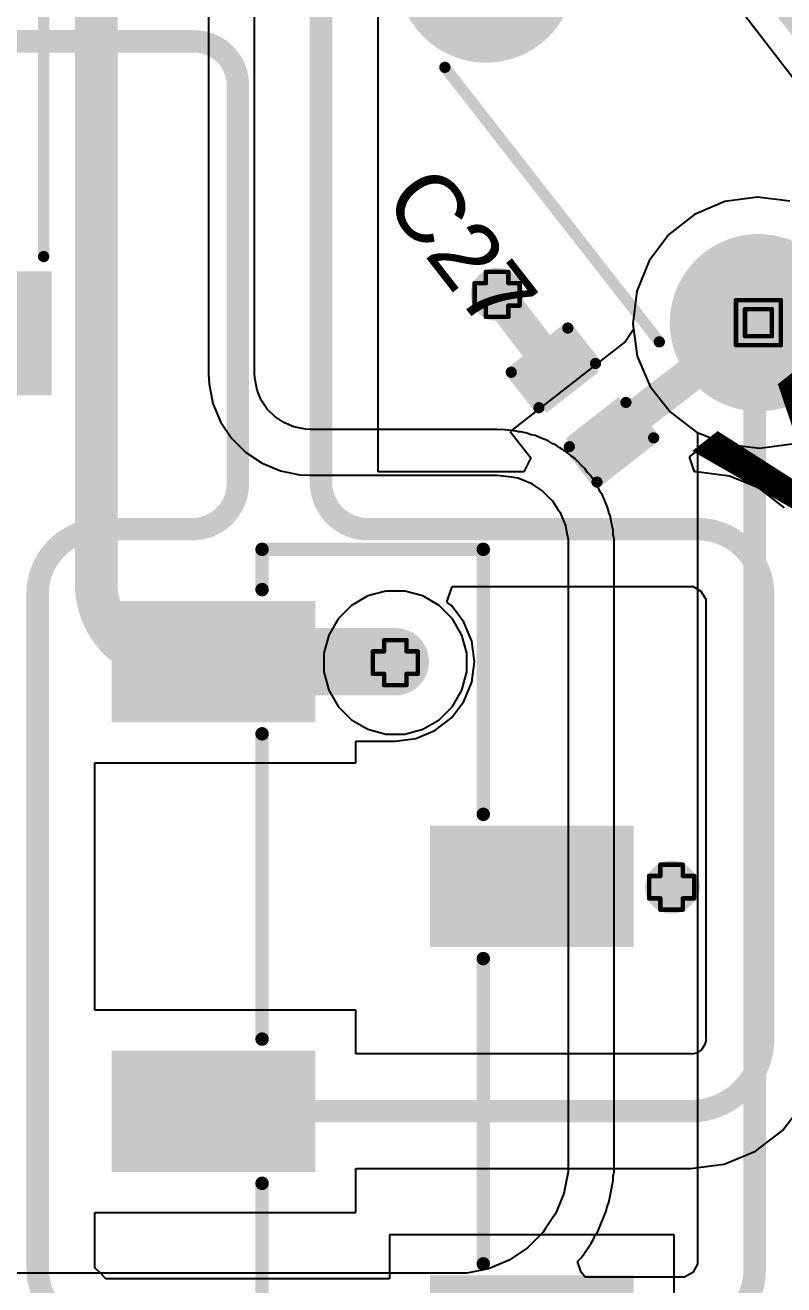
# Model space of a CAD drawing. Header units: inches. Extents: x -18 to 202, y -11 to 119.
# Drawn here: x 44.66 to 53.24, y 39.74 to 53.98 of the extents above; entities that cross this region are included whole.
import ezdxf

# ---------------------------------------------------------------- set-up
doc = ezdxf.new("R2010")
doc.units = ezdxf.units.IN
for name, color, linetype in [('Board Outline', 216, 'Continuous'), ('Bottom Layer', 5, 'Continuous'), ('Bottom Solder', 6, 'Continuous'), ('Drill Drawing', 1, 'Continuous'), ('Ground', 16, 'Continuous'), ('Multi-Layer', 9, 'Continuous'), ('Pad Holes', 156, 'Continuous'), ('Power', 76, 'Continuous'), ('Top Layer', 1, 'Continuous'), ('Top Overlay', 2, 'Continuous'), ('Top Paste', 8, 'Continuous'), ('Top Solder', 216, 'Continuous'), ('Via Holes', 16, 'Continuous')]:
    doc.layers.add(name, color=color, linetype=linetype)
doc.styles.add('Arial', font='', dxfattribs={"height": 0.2})
doc.styles.add('Arial Black_Bold', font='', dxfattribs={"height": 0.2})
doc.styles.get('Arial').set_extended_font_data('Arial')
doc.styles.get('Arial Black_Bold').set_extended_font_data('Arial Black', bold=True)

# ---------------------------------------------------------------- blocks, each defined once
blk = doc.blocks.new('K2_1101DF_C4DW_01_17')
at = {"layer": 'Bottom Layer'}
h = blk.add_hatch(color=5, dxfattribs=at)
edge = h.paths.add_edge_path()
edge.add_arc((-2.5, 0), 0.9, 0, 360)
h = blk.add_hatch(color=5, dxfattribs=at)
edge = h.paths.add_edge_path()
edge.add_arc((2.5, 0), 0.9, 0, 360)
at = {"layer": 'Bottom Solder'}
h = blk.add_hatch(color=6, dxfattribs=at)
edge = h.paths.add_edge_path()
edge.add_arc((-2.5, 0), 1.002, 0, 360)
h = blk.add_hatch(color=6, dxfattribs=at)
edge = h.paths.add_edge_path()
edge.add_arc((2.5, 0), 1.002, 0, 360)
at = {"layer": 'Ground'}
h = blk.add_hatch(color=16, dxfattribs=at)
edge = h.paths.add_edge_path()
edge.add_arc((-2.5, 0), 0.9, 0, 360)
h = blk.add_hatch(color=16, dxfattribs=at)
edge = h.paths.add_edge_path()
edge.add_arc((2.5, 0), 0.9, 0, 360)
at = {"layer": 'Multi-Layer'}
h = blk.add_hatch(color=9, dxfattribs=at)
edge = h.paths.add_edge_path()
edge.add_arc((-2.5, 0), 0.9, 0, 360)
h = blk.add_hatch(color=9, dxfattribs=at)
edge = h.paths.add_edge_path()
edge.add_arc((2.5, 0), 0.9, 0, 360)
at = {"layer": 'Pad Holes'}
h = blk.add_hatch(color=7, dxfattribs=at)
edge = h.paths.add_edge_path()
edge.add_arc((-2.5, 0), 0.46, 0, 360)
h = blk.add_hatch(color=7, dxfattribs=at)
edge = h.paths.add_edge_path()
edge.add_arc((2.5, 0), 0.46, 0, 360)
at = {"layer": 'Power'}
h = blk.add_hatch(color=76, dxfattribs=at)
edge = h.paths.add_edge_path()
edge.add_arc((-2.5, 0), 0.9, 0, 360)
h = blk.add_hatch(color=76, dxfattribs=at)
edge = h.paths.add_edge_path()
edge.add_arc((2.5, 0), 0.9, 0, 360)
at = {"layer": 'Top Layer'}
h = blk.add_hatch(color=1, dxfattribs=at)
edge = h.paths.add_edge_path()
edge.add_arc((-2.5, 0), 0.9, 0, 360)
h = blk.add_hatch(color=1, dxfattribs=at)
edge = h.paths.add_edge_path()
edge.add_arc((2.5, 0), 0.9, 0, 360)
at = {"layer": 'Top Solder'}
h = blk.add_hatch(color=216, dxfattribs=at)
edge = h.paths.add_edge_path()
edge.add_arc((-2.5, 0), 1.002, 0, 360)
h = blk.add_hatch(color=216, dxfattribs=at)
edge = h.paths.add_edge_path()
edge.add_arc((2.5, 0), 1.002, 0, 360)
at = {"layer": 'Top Overlay'}
for points in [[(1.956, 1.016, 0.127, 0.127, 0), (-1.981, 1.016, 0.127, 0.127, 0)], [(-3.048, -1.041, 0.127, 0.127, 0), (-3.048, -2.362, 0.127, 0.127, 0)], [(3.048, -1.041, 0.127, 0.127, 0), (3.048, -2.362, 0.127, 0.127, 0)], [(3.048, -2.362, 0.127, 0.127, 0), (-3.048, -2.362, 0.127, 0.127, 0)]]:
    blk.add_lwpolyline(points, format="xyseb", dxfattribs=at)
for points in [[(-2.013, 1.016, 0.0635, 0.0635, 1), (-1.949, 1.016, 0.0635, 0.0635, 1)], [(1.924, 1.016, 0.0635, 0.0635, 1), (1.988, 1.016, 0.0635, 0.0635, 1)], [(-3.08, -1.041, 0.0635, 0.0635, 1), (-3.016, -1.041, 0.0635, 0.0635, 1)], [(3.016, -1.041, 0.0635, 0.0635, 1), (3.08, -1.041, 0.0635, 0.0635, 1)], [(-3.08, -2.362, 0.0635, 0.0635, 1), (-3.016, -2.362, 0.0635, 0.0635, 1)], [(-3.08, -2.362, 0.0635, 0.0635, 1), (-3.016, -2.362, 0.0635, 0.0635, 1)], [(3.016, -2.362, 0.0635, 0.0635, 1), (3.08, -2.362, 0.0635, 0.0635, 1)], [(3.016, -2.362, 0.0635, 0.0635, 1), (3.08, -2.362, 0.0635, 0.0635, 1)]]:
    blk.add_lwpolyline(points, format="xyseb", close=True, dxfattribs=at)
blk = doc.blocks.new('X6511WVS_06H_C60D48R2_62')
at = {"layer": 'Top Layer'}
for points in [[(-3.175, 0.7), (-4.445, 0.7), (-4.445, 2.9), (-3.175, 2.9)], [(1.905, 0.7), (0.635, 0.7), (0.635, 2.9), (1.905, 2.9)], [(-5.715, -2.9), (-6.985, -2.9), (-6.985, -0.7), (-5.715, -0.7)], [(-0.635, -2.9), (-1.905, -2.9), (-1.905, -0.7), (-0.635, -0.7)]]:
    blk.add_hatch(color=1, dxfattribs=at).paths.add_polyline_path(points)
at = {"layer": 'Top Paste'}
for points in [[(-3.175, 0.7), (-4.445, 0.7), (-4.445, 2.9), (-3.175, 2.9)], [(1.905, 0.7), (0.635, 0.7), (0.635, 2.9), (1.905, 2.9)], [(-5.715, -2.9), (-6.985, -2.9), (-6.985, -0.7), (-5.715, -0.7)], [(-0.635, -2.9), (-1.905, -2.9), (-1.905, -0.7), (-0.635, -0.7)]]:
    blk.add_hatch(color=8, dxfattribs=at).paths.add_polyline_path(points)
at = {"layer": 'Top Solder'}
for points in [[(-3.124, 0.649), (-4.496, 0.649), (-4.496, 2.951), (-3.124, 2.951)], [(1.956, 0.649), (0.584, 0.649), (0.584, 2.951), (1.956, 2.951)], [(-5.664, -2.951), (-7.036, -2.951), (-7.036, -0.649), (-5.664, -0.649)], [(-0.584, -2.951), (-1.956, -2.951), (-1.956, -0.649), (-0.584, -0.649)]]:
    blk.add_hatch(color=216, dxfattribs=at).paths.add_polyline_path(points)
at = {"layer": 'Top Overlay'}
for points in [[(-4.625, 1.25, 0.152, 0.152, 0), (-7.62, 1.25, 0.152, 0.152, 0)], [(-7.62, -1.25, 0.152, 0.152, 0), (-7.62, 1.25, 0.152, 0.152, 0)], [(0.455, 1.25, 0.152, 0.152, 0), (-2.995, 1.25, 0.152, 0.152, 0)], [(-7.165, -1.25, 0.152, 0.152, 0), (-7.62, -1.25, 0.152, 0.152, 0)], [(-2.085, -1.25, 0.152, 0.152, 0), (-5.535, -1.25, 0.152, 0.152, 0)], [(2.995, -1.25, 0.152, 0.152, 0), (-0.455, -1.25, 0.152, 0.152, 0)]]:
    blk.add_lwpolyline(points, format="xyseb", dxfattribs=at)
for points in [[(-7.658, 1.25, 0.076, 0.076, 1), (-7.582, 1.25, 0.076, 0.076, 1)], [(-7.658, 1.25, 0.076, 0.076, 1), (-7.582, 1.25, 0.076, 0.076, 1)], [(-4.663, 1.25, 0.076, 0.076, 1), (-4.587, 1.25, 0.076, 0.076, 1)], [(-3.033, 1.25, 0.076, 0.076, 1), (-2.957, 1.25, 0.076, 0.076, 1)], [(0.417, 1.25, 0.076, 0.076, 1), (0.493, 1.25, 0.076, 0.076, 1)], [(-7.658, -1.25, 0.076, 0.076, 1), (-7.582, -1.25, 0.076, 0.076, 1)], [(-7.658, -1.25, 0.076, 0.076, 1), (-7.582, -1.25, 0.076, 0.076, 1)], [(-7.203, -1.25, 0.076, 0.076, 1), (-7.127, -1.25, 0.076, 0.076, 1)], [(-5.573, -1.25, 0.076, 0.076, 1), (-5.497, -1.25, 0.076, 0.076, 1)], [(-2.123, -1.25, 0.076, 0.076, 1), (-2.047, -1.25, 0.076, 0.076, 1)], [(-0.493, -1.25, 0.076, 0.076, 1), (-0.417, -1.25, 0.076, 0.076, 1)]]:
    blk.add_lwpolyline(points, format="xyseb", close=True, dxfattribs=at)
blk = doc.blocks.new('V________T______63')
at = {"layer": 'Top Layer'}
for points in [[(-4.4, 2.162), (-3.2, 2.162), (-3.2, 0.362), (-4.4, 0.362)], [(3.2, 2.162), (4.4, 2.162), (4.4, 0.362), (3.2, 0.362)], [(-2.75, -0.462), (-2.25, -0.462), (-2.25, -2.062), (-2.75, -2.062)], [(-1.75, -0.462), (-1.25, -0.462), (-1.25, -2.062), (-1.75, -2.062)], [(-0.75, -0.462), (-0.25, -0.462), (-0.25, -2.062), (-0.75, -2.062)], [(0.25, -0.462), (0.75, -0.462), (0.75, -2.062), (0.25, -2.062)], [(1.25, -0.462), (1.75, -0.462), (1.75, -2.062), (1.25, -2.062)], [(2.25, -0.462), (2.75, -0.462), (2.75, -2.062), (2.25, -2.062)]]:
    blk.add_hatch(color=1, dxfattribs=at).paths.add_polyline_path(points)
at = {"layer": 'Top Paste'}
for points in [[(-4.4, 2.162), (-3.2, 2.162), (-3.2, 0.362), (-4.4, 0.362)], [(3.2, 2.162), (4.4, 2.162), (4.4, 0.362), (3.2, 0.362)], [(-2.75, -0.462), (-2.25, -0.462), (-2.25, -2.062), (-2.75, -2.062)], [(-1.75, -0.462), (-1.25, -0.462), (-1.25, -2.062), (-1.75, -2.062)], [(-0.75, -0.462), (-0.25, -0.462), (-0.25, -2.062), (-0.75, -2.062)], [(0.25, -0.462), (0.75, -0.462), (0.75, -2.062), (0.25, -2.062)], [(1.25, -0.462), (1.75, -0.462), (1.75, -2.062), (1.25, -2.062)], [(2.25, -0.462), (2.75, -0.462), (2.75, -2.062), (2.25, -2.062)]]:
    blk.add_hatch(color=8, dxfattribs=at).paths.add_polyline_path(points)
at = {"layer": 'Top Solder'}
for points in [[(-4.502, 2.264), (-3.098, 2.264), (-3.098, 0.261), (-4.502, 0.261)], [(3.098, 2.264), (4.502, 2.264), (4.502, 0.261), (3.098, 0.261)], [(-2.852, -0.361), (-2.148, -0.361), (-2.148, -2.164), (-2.852, -2.164)], [(-1.852, -0.361), (-1.148, -0.361), (-1.148, -2.164), (-1.852, -2.164)], [(-0.852, -0.361), (-0.148, -0.361), (-0.148, -2.164), (-0.852, -2.164)], [(0.148, -0.361), (0.852, -0.361), (0.852, -2.164), (0.148, -2.164)], [(1.148, -0.361), (1.852, -0.361), (1.852, -2.164), (1.148, -2.164)], [(2.148, -0.361), (2.852, -0.361), (2.852, -2.164), (2.148, -2.164)]]:
    blk.add_hatch(color=216, dxfattribs=at).paths.add_polyline_path(points)
at = {"layer": 'Top Overlay'}
for points in [[(2.932, 2.173, 0.127, 0.127, 0), (-2.884, 2.173, 0.127, 0.127, 0)], [(-4.059, -1.15, 0.127, 0.127, 0), (-4.059, -0.12, 0.127, 0.127, 0)], [(4.059, -1.15, 0.127, 0.127, 0), (4.059, -0.12, 0.127, 0.127, 0)], [(-3.08, -1.15, 0.127, 0.127, 0), (-4.059, -1.15, 0.127, 0.127, 0)], [(4.059, -1.15, 0.127, 0.127, 0), (3.08, -1.15, 0.127, 0.127, 0)], [(-3.023, -1.549, 0.127, 0.127, 0), (-3.15, -1.422, 0.127, 0.127, 0)], [(-3.15, -1.676, 0.127, 0.127, 0), (-3.15, -1.422, 0.127, 0.127, 0)], [(-3.15, -1.676, 0.127, 0.127, 0), (-3.023, -1.549, 0.127, 0.127, 0)]]:
    blk.add_lwpolyline(points, format="xyseb", dxfattribs=at)
for points in [[(-2.916, 2.173, 0.0635, 0.0635, 1), (-2.853, 2.173, 0.0635, 0.0635, 1)], [(2.9, 2.173, 0.0635, 0.0635, 1), (2.964, 2.173, 0.0635, 0.0635, 1)], [(-4.091, -0.12, 0.0635, 0.0635, 1), (-4.027, -0.12, 0.0635, 0.0635, 1)], [(4.027, -0.12, 0.0635, 0.0635, 1), (4.091, -0.12, 0.0635, 0.0635, 1)], [(-4.091, -1.15, 0.0635, 0.0635, 1), (-4.027, -1.15, 0.0635, 0.0635, 1)], [(-4.091, -1.15, 0.0635, 0.0635, 1), (-4.027, -1.15, 0.0635, 0.0635, 1)], [(-3.112, -1.15, 0.0635, 0.0635, 1), (-3.049, -1.15, 0.0635, 0.0635, 1)], [(3.049, -1.15, 0.0635, 0.0635, 1), (3.112, -1.15, 0.0635, 0.0635, 1)], [(4.027, -1.15, 0.0635, 0.0635, 1), (4.091, -1.15, 0.0635, 0.0635, 1)], [(4.027, -1.15, 0.0635, 0.0635, 1), (4.091, -1.15, 0.0635, 0.0635, 1)], [(-3.181, -1.422, 0.0635, 0.0635, 1), (-3.118, -1.422, 0.0635, 0.0635, 1)], [(-3.181, -1.422, 0.0635, 0.0635, 1), (-3.118, -1.422, 0.0635, 0.0635, 1)], [(-3.054, -1.549, 0.0635, 0.0635, 1), (-2.991, -1.549, 0.0635, 0.0635, 1)], [(-3.054, -1.549, 0.0635, 0.0635, 1), (-2.991, -1.549, 0.0635, 0.0635, 1)], [(-3.181, -1.676, 0.0635, 0.0635, 1), (-3.118, -1.676, 0.0635, 0.0635, 1)], [(-3.181, -1.676, 0.0635, 0.0635, 1), (-3.118, -1.676, 0.0635, 0.0635, 1)]]:
    blk.add_lwpolyline(points, format="xyseb", close=True, dxfattribs=at)
blk = doc.blocks.new('C___0402_82')
at = {"layer": 'Top Layer'}
for points in [[(-0.699, -0.318), (-0.699, 0.317), (-0.241, 0.317), (-0.241, -0.318)], [(0.241, -0.318), (0.241, 0.317), (0.699, 0.317), (0.699, -0.318)]]:
    blk.add_hatch(color=1, dxfattribs=at).paths.add_polyline_path(points)
at = {"layer": 'Top Paste'}
for points in [[(-0.699, -0.318), (-0.699, 0.317), (-0.241, 0.317), (-0.241, -0.318)], [(0.241, -0.318), (0.241, 0.317), (0.699, 0.317), (0.699, -0.318)]]:
    blk.add_hatch(color=8, dxfattribs=at).paths.add_polyline_path(points)
at = {"layer": 'Top Solder'}
for points in [[(-0.758, -0.377), (-0.758, 0.377), (-0.181, 0.377), (-0.181, -0.377)], [(0.181, -0.377), (0.181, 0.377), (0.758, 0.377), (0.758, -0.377)]]:
    blk.add_hatch(color=216, dxfattribs=at).paths.add_polyline_path(points)
at = {"layer": 'Top Overlay'}
for points in [[(-0.787, -0.406, 0.127, 0.127, 0), (-0.787, 0.406, 0.127, 0.127, 0)], [(-0.787, 0.406, 0.127, 0.127, 0), (-0.279, 0.406, 0.127, 0.127, 0)], [(0.279, 0.406, 0.127, 0.127, 0), (0.787, 0.406, 0.127, 0.127, 0)], [(0.787, -0.406, 0.127, 0.127, 0), (0.787, 0.406, 0.127, 0.127, 0)], [(-0.787, -0.406, 0.127, 0.127, 0), (-0.279, -0.406, 0.127, 0.127, 0)], [(0.279, -0.406, 0.127, 0.127, 0), (0.787, -0.406, 0.127, 0.127, 0)]]:
    blk.add_lwpolyline(points, format="xyseb", dxfattribs=at)
for points in [[(-0.819, 0.406, 0.0635, 0.0635, 1), (-0.756, 0.406, 0.0635, 0.0635, 1)], [(-0.819, 0.406, 0.0635, 0.0635, 1), (-0.756, 0.406, 0.0635, 0.0635, 1)], [(-0.311, 0.406, 0.0635, 0.0635, 1), (-0.248, 0.406, 0.0635, 0.0635, 1)], [(0.248, 0.406, 0.0635, 0.0635, 1), (0.311, 0.406, 0.0635, 0.0635, 1)], [(0.756, 0.406, 0.0635, 0.0635, 1), (0.819, 0.406, 0.0635, 0.0635, 1)], [(0.756, 0.406, 0.0635, 0.0635, 1), (0.819, 0.406, 0.0635, 0.0635, 1)], [(-0.819, -0.406, 0.0635, 0.0635, 1), (-0.756, -0.406, 0.0635, 0.0635, 1)], [(-0.819, -0.406, 0.0635, 0.0635, 1), (-0.756, -0.406, 0.0635, 0.0635, 1)], [(-0.311, -0.406, 0.0635, 0.0635, 1), (-0.248, -0.406, 0.0635, 0.0635, 1)], [(0.248, -0.406, 0.0635, 0.0635, 1), (0.311, -0.406, 0.0635, 0.0635, 1)], [(0.756, -0.406, 0.0635, 0.0635, 1), (0.819, -0.406, 0.0635, 0.0635, 1)], [(0.756, -0.406, 0.0635, 0.0635, 1), (0.819, -0.406, 0.0635, 0.0635, 1)]]:
    blk.add_lwpolyline(points, format="xyseb", close=True, dxfattribs=at)

msp = doc.modelspace()

# ---------------------------------------------------------------- hatches: boundary and pattern name
at = {"layer": 'Bottom Layer'}
h = msp.add_hatch(color=5, dxfattribs=at)
edge = h.paths.add_edge_path()
edge.add_arc((49.997, 50.939), 0.3, 0, 360)
h = msp.add_hatch(color=5, dxfattribs=at)
edge = h.paths.add_edge_path()
edge.add_arc((48.846, 46.777), 0.3, 0, 360)
h = msp.add_hatch(color=5, dxfattribs=at)
edge = h.paths.add_edge_path()
edge.add_arc((51.969, 44.239), 0.3, 0, 360)
at = {"layer": 'Ground'}
h = msp.add_hatch(color=16, dxfattribs=at)
edge = h.paths.add_edge_path()
edge.add_arc((49.997, 50.939), 0.3, 0, 360)
h = msp.add_hatch(color=16, dxfattribs=at)
edge = h.paths.add_edge_path()
edge.add_arc((48.846, 46.777), 0.3, 0, 360)
h = msp.add_hatch(color=16, dxfattribs=at)
edge = h.paths.add_edge_path()
edge.add_arc((51.969, 44.239), 0.3, 0, 360)
at = {"layer": 'Power'}
h = msp.add_hatch(color=76, dxfattribs=at)
edge = h.paths.add_edge_path()
edge.add_arc((49.997, 50.939), 0.3, 0, 360)
h = msp.add_hatch(color=76, dxfattribs=at)
edge = h.paths.add_edge_path()
edge.add_arc((48.846, 46.777), 0.3, 0, 360)
h = msp.add_hatch(color=76, dxfattribs=at)
edge = h.paths.add_edge_path()
edge.add_arc((51.969, 44.239), 0.3, 0, 360)
at = {"layer": 'Top Layer'}
h = msp.add_hatch(color=1, dxfattribs=at)
edge = h.paths.add_edge_path()
edge.add_arc((49.997, 50.939), 0.3, 0, 360)
h = msp.add_hatch(color=1, dxfattribs=at)
edge = h.paths.add_edge_path()
edge.add_arc((48.846, 46.777), 0.3, 0, 360)
h = msp.add_hatch(color=1, dxfattribs=at)
edge = h.paths.add_edge_path()
edge.add_arc((51.969, 44.239), 0.3, 0, 360)
at = {"layer": 'Via Holes'}
h = msp.add_hatch(color=7, dxfattribs=at)
edge = h.paths.add_edge_path()
edge.add_arc((49.997, 50.939), 0.15, 0, 360)
h = msp.add_hatch(color=7, dxfattribs=at)
edge = h.paths.add_edge_path()
edge.add_arc((48.846, 46.777), 0.15, 0, 360)
h = msp.add_hatch(color=7, dxfattribs=at)
edge = h.paths.add_edge_path()
edge.add_arc((51.969, 44.239), 0.15, 0, 360)

# ---------------------------------------------------------------- linework, layer by layer
at = {"layer": 'Board Outline'}
msp.add_lwpolyline([(44.23, 62.31, 0.254, 0.254, -3.535496), (7.565, 62.289, 0.254, 0.254, 0)], format="xyseb", dxfattribs=at)
at = {"layer": 'Bottom Layer'}
for p, q in [((52.663, 54.263), (53.755, 52.849)), ((52.57, 51.987), (52.229, 51.843)), ((52.938, 52.039), (52.57, 51.987)), ((53.306, 51.994), (52.938, 52.039)), ((52.229, 51.843), (51.937, 51.614)), ((51.937, 51.614), (51.714, 51.318)), ((51.714, 51.318), (51.575, 50.974)), ((51.575, 50.974), (51.53, 50.607)), ((51.53, 50.607), (51.581, 50.239)), ((51.581, 50.239), (51.726, 49.898)), ((51.726, 49.898), (51.955, 49.606)), ((51.955, 49.606), (52.251, 49.383)), ((52.251, 49.383), (52.594, 49.244)), ((52.594, 49.244), (52.962, 49.199)), ((52.962, 49.199), (53.33, 49.25)), ((48.739, 47.585), (48.534, 47.53)), ((48.952, 47.585), (48.739, 47.585)), ((49.157, 47.53), (48.952, 47.585)), ((48.349, 47.423), (48.199, 47.273)), ((48.534, 47.53), (48.349, 47.423)), ((49.342, 47.423), (49.157, 47.53)), ((49.492, 47.273), (49.342, 47.423)), ((48.199, 47.273), (48.093, 47.089)), ((49.598, 47.089), (49.492, 47.273)), ((48.093, 47.089), (48.038, 46.883)), ((49.654, 46.883), (49.598, 47.089)), ((48.038, 46.883), (48.038, 46.671)), ((49.654, 46.671), (49.654, 46.883)), ((48.038, 46.671), (48.093, 46.465)), ((49.598, 46.465), (49.654, 46.671)), ((48.093, 46.465), (48.199, 46.281)), ((49.492, 46.281), (49.598, 46.465)), ((48.199, 46.281), (48.349, 46.13)), ((49.342, 46.13), (49.492, 46.281)), ((48.349, 46.13), (48.534, 46.024)), ((49.157, 46.024), (49.342, 46.13)), ((48.534, 46.024), (48.739, 45.969)), ((48.952, 45.969), (49.157, 46.024)), ((48.739, 45.969), (48.952, 45.969))]:
    msp.add_line(p, q, dxfattribs=at)
at = {"layer": 'Drill Drawing'}
for points in [[(49.87, 51.066, 0.0508, 0.0508, 0), (49.87, 51.193, 0.0508, 0.0508, 0)], [(49.87, 51.193, 0.0508, 0.0508, 0), (50.124, 51.193, 0.0508, 0.0508, 0)], [(50.124, 51.066, 0.0508, 0.0508, 0), (50.124, 51.193, 0.0508, 0.0508, 0)], [(49.743, 50.812, 0.0508, 0.0508, 0), (49.743, 51.066, 0.0508, 0.0508, 0)], [(49.743, 51.066, 0.0508, 0.0508, 0), (49.87, 51.066, 0.0508, 0.0508, 0)], [(50.124, 51.066, 0.0508, 0.0508, 0), (50.251, 51.066, 0.0508, 0.0508, 0)], [(50.251, 50.812, 0.0508, 0.0508, 0), (50.251, 51.066, 0.0508, 0.0508, 0)], [(49.743, 50.812, 0.0508, 0.0508, 0), (49.87, 50.812, 0.0508, 0.0508, 0)], [(49.87, 50.685, 0.0508, 0.0508, 0), (49.87, 50.812, 0.0508, 0.0508, 0)], [(50.124, 50.812, 0.0508, 0.0508, 0), (50.251, 50.812, 0.0508, 0.0508, 0)], [(50.124, 50.685, 0.0508, 0.0508, 0), (50.124, 50.812, 0.0508, 0.0508, 0)], [(52.696, 50.873, 0.0508, 0.0508, 0), (53.204, 50.873, 0.0508, 0.0508, 0)], [(52.696, 50.365, 0.0508, 0.0508, 0), (52.696, 50.873, 0.0508, 0.0508, 0)], [(53.204, 50.365, 0.0508, 0.0508, 0), (53.204, 50.873, 0.0508, 0.0508, 0)], [(49.87, 50.685, 0.0508, 0.0508, 0), (50.124, 50.685, 0.0508, 0.0508, 0)], [(52.798, 50.771, 0.0508, 0.0508, 0), (53.102, 50.771, 0.0508, 0.0508, 0)], [(52.798, 50.467, 0.0508, 0.0508, 0), (52.798, 50.771, 0.0508, 0.0508, 0)], [(53.102, 50.467, 0.0508, 0.0508, 0), (53.102, 50.771, 0.0508, 0.0508, 0)], [(52.798, 50.467, 0.0508, 0.0508, 0), (53.102, 50.467, 0.0508, 0.0508, 0)], [(52.696, 50.365, 0.0508, 0.0508, 0), (53.204, 50.365, 0.0508, 0.0508, 0)], [(48.719, 46.904, 0.0508, 0.0508, 0), (48.719, 47.031, 0.0508, 0.0508, 0)], [(48.719, 47.031, 0.0508, 0.0508, 0), (48.973, 47.031, 0.0508, 0.0508, 0)], [(48.973, 46.904, 0.0508, 0.0508, 0), (48.973, 47.031, 0.0508, 0.0508, 0)], [(48.592, 46.65, 0.0508, 0.0508, 0), (48.592, 46.904, 0.0508, 0.0508, 0)], [(48.592, 46.904, 0.0508, 0.0508, 0), (48.719, 46.904, 0.0508, 0.0508, 0)], [(48.973, 46.904, 0.0508, 0.0508, 0), (49.1, 46.904, 0.0508, 0.0508, 0)], [(49.1, 46.65, 0.0508, 0.0508, 0), (49.1, 46.904, 0.0508, 0.0508, 0)], [(48.592, 46.65, 0.0508, 0.0508, 0), (48.719, 46.65, 0.0508, 0.0508, 0)], [(48.719, 46.523, 0.0508, 0.0508, 0), (48.719, 46.65, 0.0508, 0.0508, 0)], [(48.973, 46.65, 0.0508, 0.0508, 0), (49.1, 46.65, 0.0508, 0.0508, 0)], [(48.973, 46.523, 0.0508, 0.0508, 0), (48.973, 46.65, 0.0508, 0.0508, 0)], [(48.719, 46.523, 0.0508, 0.0508, 0), (48.973, 46.523, 0.0508, 0.0508, 0)], [(51.842, 44.366, 0.0508, 0.0508, 0), (51.842, 44.493, 0.0508, 0.0508, 0)], [(51.842, 44.493, 0.0508, 0.0508, 0), (52.096, 44.493, 0.0508, 0.0508, 0)], [(52.096, 44.366, 0.0508, 0.0508, 0), (52.096, 44.493, 0.0508, 0.0508, 0)], [(51.715, 44.112, 0.0508, 0.0508, 0), (51.715, 44.366, 0.0508, 0.0508, 0)], [(51.715, 44.366, 0.0508, 0.0508, 0), (51.842, 44.366, 0.0508, 0.0508, 0)], [(52.096, 44.366, 0.0508, 0.0508, 0), (52.223, 44.366, 0.0508, 0.0508, 0)], [(52.223, 44.112, 0.0508, 0.0508, 0), (52.223, 44.366, 0.0508, 0.0508, 0)], [(51.715, 44.112, 0.0508, 0.0508, 0), (51.842, 44.112, 0.0508, 0.0508, 0)], [(51.842, 43.985, 0.0508, 0.0508, 0), (51.842, 44.112, 0.0508, 0.0508, 0)], [(52.096, 44.112, 0.0508, 0.0508, 0), (52.223, 44.112, 0.0508, 0.0508, 0)], [(52.096, 43.985, 0.0508, 0.0508, 0), (52.096, 44.112, 0.0508, 0.0508, 0)], [(51.842, 43.985, 0.0508, 0.0508, 0), (52.096, 43.985, 0.0508, 0.0508, 0)]]:
    msp.add_lwpolyline(points, format="xyseb", dxfattribs=at)
for points in [[(49.857, 51.193, 0.0254, 0.0254, 1), (49.883, 51.193, 0.0254, 0.0254, 1)], [(49.857, 51.193, 0.0254, 0.0254, 1), (49.883, 51.193, 0.0254, 0.0254, 1)], [(50.111, 51.193, 0.0254, 0.0254, 1), (50.137, 51.193, 0.0254, 0.0254, 1)], [(50.111, 51.193, 0.0254, 0.0254, 1), (50.137, 51.193, 0.0254, 0.0254, 1)], [(49.73, 51.066, 0.0254, 0.0254, 1), (49.756, 51.066, 0.0254, 0.0254, 1)], [(49.73, 51.066, 0.0254, 0.0254, 1), (49.756, 51.066, 0.0254, 0.0254, 1)], [(49.857, 51.066, 0.0254, 0.0254, 1), (49.883, 51.066, 0.0254, 0.0254, 1)], [(49.857, 51.066, 0.0254, 0.0254, 1), (49.883, 51.066, 0.0254, 0.0254, 1)], [(50.111, 51.066, 0.0254, 0.0254, 1), (50.137, 51.066, 0.0254, 0.0254, 1)], [(50.111, 51.066, 0.0254, 0.0254, 1), (50.137, 51.066, 0.0254, 0.0254, 1)], [(50.238, 51.066, 0.0254, 0.0254, 1), (50.264, 51.066, 0.0254, 0.0254, 1)], [(50.238, 51.066, 0.0254, 0.0254, 1), (50.264, 51.066, 0.0254, 0.0254, 1)], [(49.73, 50.812, 0.0254, 0.0254, 1), (49.756, 50.812, 0.0254, 0.0254, 1)], [(49.73, 50.812, 0.0254, 0.0254, 1), (49.756, 50.812, 0.0254, 0.0254, 1)], [(49.857, 50.812, 0.0254, 0.0254, 1), (49.883, 50.812, 0.0254, 0.0254, 1)], [(49.857, 50.812, 0.0254, 0.0254, 1), (49.883, 50.812, 0.0254, 0.0254, 1)], [(50.111, 50.812, 0.0254, 0.0254, 1), (50.137, 50.812, 0.0254, 0.0254, 1)], [(50.111, 50.812, 0.0254, 0.0254, 1), (50.137, 50.812, 0.0254, 0.0254, 1)], [(50.238, 50.812, 0.0254, 0.0254, 1), (50.264, 50.812, 0.0254, 0.0254, 1)], [(50.238, 50.812, 0.0254, 0.0254, 1), (50.264, 50.812, 0.0254, 0.0254, 1)], [(52.683, 50.873, 0.0254, 0.0254, 1), (52.709, 50.873, 0.0254, 0.0254, 1)], [(52.683, 50.873, 0.0254, 0.0254, 1), (52.709, 50.873, 0.0254, 0.0254, 1)], [(53.191, 50.873, 0.0254, 0.0254, 1), (53.217, 50.873, 0.0254, 0.0254, 1)], [(53.191, 50.873, 0.0254, 0.0254, 1), (53.217, 50.873, 0.0254, 0.0254, 1)], [(49.857, 50.685, 0.0254, 0.0254, 1), (49.883, 50.685, 0.0254, 0.0254, 1)], [(49.857, 50.685, 0.0254, 0.0254, 1), (49.883, 50.685, 0.0254, 0.0254, 1)], [(50.111, 50.685, 0.0254, 0.0254, 1), (50.137, 50.685, 0.0254, 0.0254, 1)], [(50.111, 50.685, 0.0254, 0.0254, 1), (50.137, 50.685, 0.0254, 0.0254, 1)], [(52.785, 50.771, 0.0254, 0.0254, 1), (52.81, 50.771, 0.0254, 0.0254, 1)], [(52.785, 50.771, 0.0254, 0.0254, 1), (52.81, 50.771, 0.0254, 0.0254, 1)], [(53.09, 50.771, 0.0254, 0.0254, 1), (53.115, 50.771, 0.0254, 0.0254, 1)], [(53.09, 50.771, 0.0254, 0.0254, 1), (53.115, 50.771, 0.0254, 0.0254, 1)], [(52.785, 50.467, 0.0254, 0.0254, 1), (52.81, 50.467, 0.0254, 0.0254, 1)], [(52.785, 50.467, 0.0254, 0.0254, 1), (52.81, 50.467, 0.0254, 0.0254, 1)], [(53.09, 50.467, 0.0254, 0.0254, 1), (53.115, 50.467, 0.0254, 0.0254, 1)], [(53.09, 50.467, 0.0254, 0.0254, 1), (53.115, 50.467, 0.0254, 0.0254, 1)], [(52.683, 50.365, 0.0254, 0.0254, 1), (52.709, 50.365, 0.0254, 0.0254, 1)], [(52.683, 50.365, 0.0254, 0.0254, 1), (52.709, 50.365, 0.0254, 0.0254, 1)], [(53.191, 50.365, 0.0254, 0.0254, 1), (53.217, 50.365, 0.0254, 0.0254, 1)], [(53.191, 50.365, 0.0254, 0.0254, 1), (53.217, 50.365, 0.0254, 0.0254, 1)], [(48.706, 47.031, 0.0254, 0.0254, 1), (48.731, 47.031, 0.0254, 0.0254, 1)], [(48.706, 47.031, 0.0254, 0.0254, 1), (48.731, 47.031, 0.0254, 0.0254, 1)], [(48.96, 47.031, 0.0254, 0.0254, 1), (48.985, 47.031, 0.0254, 0.0254, 1)], [(48.96, 47.031, 0.0254, 0.0254, 1), (48.985, 47.031, 0.0254, 0.0254, 1)], [(48.579, 46.904, 0.0254, 0.0254, 1), (48.604, 46.904, 0.0254, 0.0254, 1)], [(48.579, 46.904, 0.0254, 0.0254, 1), (48.604, 46.904, 0.0254, 0.0254, 1)], [(48.706, 46.904, 0.0254, 0.0254, 1), (48.731, 46.904, 0.0254, 0.0254, 1)], [(48.706, 46.904, 0.0254, 0.0254, 1), (48.731, 46.904, 0.0254, 0.0254, 1)], [(48.96, 46.904, 0.0254, 0.0254, 1), (48.985, 46.904, 0.0254, 0.0254, 1)], [(48.96, 46.904, 0.0254, 0.0254, 1), (48.985, 46.904, 0.0254, 0.0254, 1)], [(49.087, 46.904, 0.0254, 0.0254, 1), (49.112, 46.904, 0.0254, 0.0254, 1)], [(49.087, 46.904, 0.0254, 0.0254, 1), (49.112, 46.904, 0.0254, 0.0254, 1)], [(48.579, 46.65, 0.0254, 0.0254, 1), (48.604, 46.65, 0.0254, 0.0254, 1)], [(48.579, 46.65, 0.0254, 0.0254, 1), (48.604, 46.65, 0.0254, 0.0254, 1)], [(48.706, 46.65, 0.0254, 0.0254, 1), (48.731, 46.65, 0.0254, 0.0254, 1)], [(48.706, 46.65, 0.0254, 0.0254, 1), (48.731, 46.65, 0.0254, 0.0254, 1)], [(48.96, 46.65, 0.0254, 0.0254, 1), (48.985, 46.65, 0.0254, 0.0254, 1)], [(48.96, 46.65, 0.0254, 0.0254, 1), (48.985, 46.65, 0.0254, 0.0254, 1)], [(49.087, 46.65, 0.0254, 0.0254, 1), (49.112, 46.65, 0.0254, 0.0254, 1)], [(49.087, 46.65, 0.0254, 0.0254, 1), (49.112, 46.65, 0.0254, 0.0254, 1)], [(48.706, 46.523, 0.0254, 0.0254, 1), (48.731, 46.523, 0.0254, 0.0254, 1)], [(48.706, 46.523, 0.0254, 0.0254, 1), (48.731, 46.523, 0.0254, 0.0254, 1)], [(48.96, 46.523, 0.0254, 0.0254, 1), (48.985, 46.523, 0.0254, 0.0254, 1)], [(48.96, 46.523, 0.0254, 0.0254, 1), (48.985, 46.523, 0.0254, 0.0254, 1)], [(51.829, 44.493, 0.0254, 0.0254, 1), (51.855, 44.493, 0.0254, 0.0254, 1)], [(51.829, 44.493, 0.0254, 0.0254, 1), (51.855, 44.493, 0.0254, 0.0254, 1)], [(52.083, 44.493, 0.0254, 0.0254, 1), (52.109, 44.493, 0.0254, 0.0254, 1)], [(52.083, 44.493, 0.0254, 0.0254, 1), (52.109, 44.493, 0.0254, 0.0254, 1)], [(51.702, 44.366, 0.0254, 0.0254, 1), (51.728, 44.366, 0.0254, 0.0254, 1)], [(51.702, 44.366, 0.0254, 0.0254, 1), (51.728, 44.366, 0.0254, 0.0254, 1)], [(51.829, 44.366, 0.0254, 0.0254, 1), (51.855, 44.366, 0.0254, 0.0254, 1)], [(51.829, 44.366, 0.0254, 0.0254, 1), (51.855, 44.366, 0.0254, 0.0254, 1)], [(52.083, 44.366, 0.0254, 0.0254, 1), (52.109, 44.366, 0.0254, 0.0254, 1)], [(52.083, 44.366, 0.0254, 0.0254, 1), (52.109, 44.366, 0.0254, 0.0254, 1)], [(52.21, 44.366, 0.0254, 0.0254, 1), (52.236, 44.366, 0.0254, 0.0254, 1)], [(52.21, 44.366, 0.0254, 0.0254, 1), (52.236, 44.366, 0.0254, 0.0254, 1)], [(51.702, 44.112, 0.0254, 0.0254, 1), (51.728, 44.112, 0.0254, 0.0254, 1)], [(51.702, 44.112, 0.0254, 0.0254, 1), (51.728, 44.112, 0.0254, 0.0254, 1)], [(51.829, 44.112, 0.0254, 0.0254, 1), (51.855, 44.112, 0.0254, 0.0254, 1)], [(51.829, 44.112, 0.0254, 0.0254, 1), (51.855, 44.112, 0.0254, 0.0254, 1)], [(52.083, 44.112, 0.0254, 0.0254, 1), (52.109, 44.112, 0.0254, 0.0254, 1)], [(52.083, 44.112, 0.0254, 0.0254, 1), (52.109, 44.112, 0.0254, 0.0254, 1)], [(52.21, 44.112, 0.0254, 0.0254, 1), (52.236, 44.112, 0.0254, 0.0254, 1)], [(52.21, 44.112, 0.0254, 0.0254, 1), (52.236, 44.112, 0.0254, 0.0254, 1)], [(51.829, 43.985, 0.0254, 0.0254, 1), (51.855, 43.985, 0.0254, 0.0254, 1)], [(51.829, 43.985, 0.0254, 0.0254, 1), (51.855, 43.985, 0.0254, 0.0254, 1)], [(52.083, 43.985, 0.0254, 0.0254, 1), (52.109, 43.985, 0.0254, 0.0254, 1)], [(52.083, 43.985, 0.0254, 0.0254, 1), (52.109, 43.985, 0.0254, 0.0254, 1)]]:
    msp.add_lwpolyline(points, format="xyseb", close=True, dxfattribs=at)
at = {"layer": 'Ground'}
for p, q in [((52.663, 54.263), (53.755, 52.849)), ((52.57, 51.987), (52.229, 51.843)), ((52.938, 52.039), (52.57, 51.987)), ((53.306, 51.994), (52.938, 52.039)), ((52.229, 51.843), (51.937, 51.614)), ((51.937, 51.614), (51.714, 51.318)), ((51.714, 51.318), (51.575, 50.974)), ((51.575, 50.974), (51.53, 50.607)), ((51.53, 50.607), (51.581, 50.239)), ((51.581, 50.239), (51.726, 49.898)), ((51.726, 49.898), (51.955, 49.606)), ((51.955, 49.606), (52.251, 49.383)), ((52.251, 49.383), (52.594, 49.244)), ((52.594, 49.244), (52.962, 49.199)), ((52.962, 49.199), (53.33, 49.25)), ((48.739, 47.585), (48.534, 47.53)), ((48.952, 47.585), (48.739, 47.585)), ((49.157, 47.53), (48.952, 47.585)), ((48.349, 47.423), (48.199, 47.273)), ((48.534, 47.53), (48.349, 47.423)), ((49.342, 47.423), (49.157, 47.53)), ((49.492, 47.273), (49.342, 47.423)), ((48.199, 47.273), (48.093, 47.089)), ((49.598, 47.089), (49.492, 47.273)), ((48.093, 47.089), (48.038, 46.883)), ((49.654, 46.883), (49.598, 47.089)), ((48.038, 46.883), (48.038, 46.671)), ((49.654, 46.671), (49.654, 46.883)), ((48.038, 46.671), (48.093, 46.465)), ((49.598, 46.465), (49.654, 46.671)), ((48.093, 46.465), (48.199, 46.281)), ((49.492, 46.281), (49.598, 46.465)), ((48.199, 46.281), (48.349, 46.13)), ((49.342, 46.13), (49.492, 46.281)), ((48.349, 46.13), (48.534, 46.024)), ((49.157, 46.024), (49.342, 46.13)), ((48.534, 46.024), (48.739, 45.969)), ((48.952, 45.969), (49.157, 46.024)), ((48.739, 45.969), (48.952, 45.969))]:
    msp.add_line(p, q, dxfattribs=at)
at = {"layer": 'Power'}
for p, q in [((46.736, 55.351), (46.736, 52.655)), ((47.254, 52.655), (47.254, 55.351)), ((52.663, 54.263), (53.755, 52.849)), ((46.736, 52.655), (46.736, 51.922)), ((47.254, 51.922), (47.254, 52.655)), ((52.57, 51.987), (52.229, 51.843)), ((52.938, 52.039), (52.57, 51.987)), ((53.306, 51.994), (52.938, 52.039)), ((46.736, 51.922), (46.736, 50.038)), ((47.254, 50.051), (47.254, 51.922)), ((52.229, 51.843), (51.937, 51.614)), ((51.937, 51.614), (51.714, 51.318)), ((51.714, 51.318), (51.575, 50.974)), ((51.575, 50.974), (51.53, 50.607)), ((51.53, 50.607), (51.581, 50.239)), ((51.581, 50.239), (51.726, 49.898)), ((46.736, 50.038), (46.741, 49.926)), ((47.257, 49.99), (47.254, 50.051)), ((47.283, 49.857), (47.257, 49.99)), ((46.741, 49.926), (46.785, 49.706)), ((47.33, 49.745), (47.283, 49.857)), ((51.726, 49.898), (51.955, 49.606)), ((46.785, 49.706), (46.871, 49.499)), ((47.398, 49.643), (47.33, 49.745)), ((47.484, 49.557), (47.398, 49.643)), ((47.586, 49.489), (47.484, 49.557)), ((51.955, 49.606), (52.251, 49.383)), ((46.871, 49.499), (46.995, 49.313)), ((47.698, 49.442), (47.586, 49.489)), ((47.831, 49.416), (47.698, 49.442)), ((47.892, 49.413), (47.831, 49.416)), ((49.832, 49.413), (47.892, 49.413)), ((49.997, 49.413), (49.832, 49.413)), ((49.832, 49.413), (49.832, 49.413)), ((49.832, 49.413), (49.832, 49.413)), ((50.023, 49.408), (49.997, 49.413)), ((50.05, 49.41), (50.023, 49.408)), ((50.213, 49.393), (50.05, 49.41)), ((46.995, 49.313), (47.154, 49.154)), ((50.237, 49.386), (50.213, 49.393)), ((50.261, 49.386), (50.237, 49.386)), ((50.282, 49.382), (50.261, 49.386)), ((50.332, 49.372), (50.282, 49.382)), ((50.282, 49.382), (50.282, 49.382)), ((50.379, 49.353), (50.332, 49.372)), ((50.429, 49.343), (50.379, 49.353)), ((50.476, 49.323), (50.429, 49.343)), ((50.575, 49.282), (50.476, 49.323)), ((50.476, 49.323), (50.476, 49.323)), ((50.476, 49.323), (50.476, 49.323)), ((50.618, 49.254), (50.575, 49.282)), ((52.251, 49.383), (52.261, 49.379)), ((52.261, 49.379), (52.261, 39.978)), ((47.154, 49.154), (47.34, 49.03)), ((50.665, 49.234), (50.618, 49.254)), ((50.707, 49.206), (50.665, 49.234)), ((50.754, 49.175), (50.707, 49.206)), ((50.707, 49.206), (50.707, 49.206)), ((50.797, 49.146), (50.754, 49.175)), ((50.754, 49.175), (50.754, 49.175)), ((50.833, 49.11), (50.797, 49.146)), ((47.34, 49.03), (47.547, 48.944)), ((50.875, 49.082), (50.833, 49.11)), ((50.911, 49.046), (50.875, 49.082)), ((50.951, 49.006), (50.911, 49.046)), ((50.911, 49.046), (50.911, 49.046)), ((50.987, 48.97), (50.951, 49.006)), ((50.951, 49.006), (50.951, 49.006)), ((50.951, 49.006), (50.951, 49.006)), ((47.547, 48.944), (47.767, 48.901)), ((47.767, 48.901), (47.879, 48.895)), ((47.879, 48.895), (49.832, 48.895)), ((49.832, 48.895), (49.997, 48.895)), ((49.997, 48.895), (50.16, 48.878)), ((50.16, 48.878), (50.181, 48.874)), ((50.181, 48.874), (50.181, 48.874)), ((50.181, 48.874), (50.231, 48.864)), ((50.231, 48.864), (50.278, 48.845)), ((50.278, 48.845), (50.377, 48.804)), ((51.015, 48.928), (50.987, 48.97)), ((51.051, 48.892), (51.015, 48.928)), ((51.111, 48.802), (51.051, 48.892)), ((50.377, 48.804), (50.42, 48.775)), ((50.42, 48.775), (50.42, 48.775)), ((50.42, 48.775), (50.466, 48.744)), ((50.466, 48.744), (50.466, 48.744)), ((50.466, 48.744), (50.509, 48.716)), ((50.509, 48.716), (50.545, 48.68)), ((51.139, 48.76), (51.111, 48.802)), ((51.111, 48.802), (51.111, 48.802)), ((51.111, 48.802), (51.111, 48.802)), ((51.159, 48.713), (51.139, 48.76)), ((51.159, 48.712), (51.159, 48.713)), ((51.187, 48.67), (51.159, 48.712)), ((51.159, 48.712), (51.159, 48.712)), ((51.159, 48.712), (51.159, 48.712)), ((50.545, 48.68), (50.545, 48.68)), ((50.545, 48.68), (50.585, 48.64)), ((50.585, 48.64), (50.585, 48.64)), ((50.585, 48.64), (50.621, 48.604)), ((50.621, 48.604), (50.68, 48.515)), ((51.207, 48.623), (51.187, 48.67)), ((51.248, 48.524), (51.207, 48.623)), ((51.207, 48.623), (51.207, 48.623)), ((50.68, 48.515), (50.68, 48.515)), ((50.68, 48.515), (50.709, 48.472)), ((50.709, 48.472), (50.728, 48.425)), ((50.728, 48.425), (50.728, 48.425)), ((50.728, 48.425), (50.75, 48.373)), ((51.258, 48.475), (51.248, 48.524)), ((51.258, 48.474), (51.258, 48.475)), ((51.258, 48.475), (51.258, 48.475)), ((51.258, 48.475), (51.258, 48.475)), ((51.258, 48.475), (51.258, 48.475)), ((51.277, 48.427), (51.258, 48.474)), ((51.287, 48.377), (51.277, 48.427)), ((50.75, 48.373), (50.75, 48.373)), ((50.75, 48.373), (50.769, 48.326)), ((50.769, 48.326), (50.779, 48.276)), ((50.779, 48.276), (50.779, 48.276)), ((50.779, 48.276), (50.79, 48.221)), ((51.298, 48.322), (51.287, 48.377)), ((51.287, 48.377), (51.287, 48.377)), ((51.308, 48.272), (51.298, 48.322)), ((51.298, 48.322), (51.298, 48.322)), ((51.298, 48.322), (51.298, 48.322)), ((51.308, 48.221), (51.308, 48.272)), ((50.79, 48.221), (50.79, 48.221)), ((50.79, 48.221), (50.8, 48.171)), ((50.8, 48.171), (50.8, 48.092)), ((51.318, 48.171), (51.308, 48.221)), ((51.318, 48.092), (51.318, 48.171)), ((50.8, 48.092), (50.8, 47.223)), ((51.318, 47.223), (51.318, 48.092)), ((50.8, 47.223), (50.8, 41.148)), ((51.318, 41.148), (51.318, 47.223)), ((50.8, 41.148), (50.8, 41.148)), ((50.8, 41.148), (50.8, 41.074)), ((51.318, 41.074), (51.318, 41.148)), ((51.318, 41.148), (51.318, 41.148)), ((50.8, 41.023), (50.751, 40.778)), ((50.8, 41.074), (50.8, 41.074)), ((50.8, 41.074), (50.8, 41.023)), ((51.308, 40.973), (51.318, 41.023)), ((51.318, 41.023), (51.318, 41.074)), ((51.318, 41.074), (51.318, 41.074)), ((51.259, 40.677), (51.308, 40.922)), ((51.308, 40.922), (51.308, 40.973)), ((50.751, 40.778), (50.655, 40.546)), ((51.134, 40.348), (51.23, 40.579)), ((51.23, 40.579), (51.24, 40.629)), ((51.24, 40.629), (51.259, 40.677)), ((50.627, 40.504), (50.545, 40.381)), ((50.655, 40.546), (50.627, 40.504)), ((50.627, 40.504), (50.627, 40.504)), ((50.48, 40.302), (50.34, 40.162)), ((50.516, 40.338), (50.48, 40.302)), ((50.48, 40.302), (50.48, 40.302)), ((50.545, 40.381), (50.516, 40.338)), ((50.545, 40.381), (50.545, 40.381)), ((51.086, 40.259), (51.106, 40.306)), ((51.106, 40.306), (51.134, 40.348)), ((50.34, 40.162), (50.132, 40.023)), ((50.975, 40.093), (51.058, 40.216)), ((51.058, 40.216), (51.086, 40.259)), ((51.058, 40.216), (51.058, 40.216)), ((50.132, 40.023), (49.9, 39.927)), ((50.907, 40.009), (50.911, 40.015)), ((50.948, 39.889), (50.907, 40.009)), ((50.911, 40.015), (50.947, 40.051)), ((50.911, 40.015), (50.911, 40.015)), ((50.947, 40.051), (50.975, 40.093)), ((50.975, 40.093), (50.975, 40.093)), ((49.53, 39.878), (28.138, 39.878)), ((49.655, 39.878), (49.53, 39.878)), ((49.9, 39.927), (49.655, 39.878)), ((50.993, 39.831), (50.948, 39.889)), ((52.207, 39.884), (52.114, 39.831)), ((52.261, 39.978), (52.207, 39.884)), ((52.114, 39.831), (50.993, 39.831))]:
    msp.add_line(p, q, dxfattribs=at)
for points in [[(45.466, 47.662, 0.483, 0.483, 0), (45.466, 56.798, 0.483, 0.483, 0)], [(52.908, 50.577, 0.254, 0.254, -0.414214), (52.95, 50.619, 0.254, 0.254, 0)], [(52.908, 39.915, 0.254, 0.254, 0), (52.908, 50.577, 0.254, 0.254, 0)], [(46.341, 46.787, 0.483, 0.483, -0.414214), (45.466, 47.662, 0.483, 0.483, 0)], [(46.341, 46.787, 0.483, 0.483, 0), (48.846, 46.787, 0.483, 0.483, 0)], [(48.846, 46.777, 0.483, 0.483, 0), (48.846, 46.787, 0.483, 0.483, 0)], [(52.908, 39.915, 0.254, 0.254, -0.414214), (52.177, 39.184, 0.254, 0.254, 0)]]:
    msp.add_lwpolyline(points, format="xyseb", dxfattribs=at)
for points in [[(52.845, 50.577, 0.127, 0.127, 1), (52.972, 50.577, 0.127, 0.127, 1)], [(52.845, 50.577, 0.127, 0.127, 1), (52.972, 50.577, 0.127, 0.127, 1)], [(52.886, 50.619, 0.127, 0.127, 1), (53.013, 50.619, 0.127, 0.127, 1)], [(45.345, 47.662, 0.241, 0.241, 1), (45.587, 47.662, 0.241, 0.241, 1)], [(45.345, 47.662, 0.241, 0.241, 1), (45.587, 47.662, 0.241, 0.241, 1)], [(46.22, 46.787, 0.241, 0.241, 1), (46.462, 46.787, 0.241, 0.241, 1)], [(46.22, 46.787, 0.241, 0.241, 1), (46.462, 46.787, 0.241, 0.241, 1)], [(48.725, 46.787, 0.241, 0.241, 1), (48.966, 46.787, 0.241, 0.241, 1)], [(48.725, 46.787, 0.241, 0.241, 1), (48.966, 46.787, 0.241, 0.241, 1)], [(48.725, 46.777, 0.241, 0.241, 1), (48.966, 46.777, 0.241, 0.241, 1)], [(52.845, 39.915, 0.127, 0.127, 1), (52.972, 39.915, 0.127, 0.127, 1)], [(52.845, 39.915, 0.127, 0.127, 1), (52.972, 39.915, 0.127, 0.127, 1)]]:
    msp.add_lwpolyline(points, format="xyseb", close=True, dxfattribs=at)
at = {"layer": 'Top Layer'}
for p, q in [((52.663, 54.263), (53.755, 52.849)), ((48.653, 48.933), (48.653, 54.229)), ((52.57, 51.987), (52.229, 51.843)), ((52.938, 52.039), (52.57, 51.987)), ((53.306, 51.994), (52.938, 52.039)), ((52.229, 51.843), (51.937, 51.614)), ((51.937, 51.614), (51.714, 51.318)), ((51.714, 51.318), (51.575, 50.974)), ((51.575, 50.974), (51.53, 50.607)), ((51.539, 50.543), (51.447, 50.406)), ((51.53, 50.607), (51.539, 50.543)), ((51.447, 50.406), (50.146, 49.389)), ((50.146, 49.389), (50.378, 49.093)), ((52.354, 49.245), (52.516, 49.276)), ((52.516, 49.276), (52.594, 49.244)), ((52.17, 49.101), (52.354, 49.245)), ((52.594, 49.244), (52.962, 49.199)), ((52.962, 49.199), (53.33, 49.25)), ((50.378, 49.093), (50.3, 48.933)), ((52.228, 48.933), (52.17, 49.101)), ((50.3, 48.933), (48.653, 48.933)), ((52.266, 48.933), (52.228, 48.933)), ((52.275, 48.931), (52.266, 48.933)), ((52.625, 48.885), (52.275, 48.931)), ((52.958, 48.747), (52.625, 48.885)), ((53.245, 48.527), (52.958, 48.747)), ((49.428, 47.46), (49.489, 47.638)), ((49.489, 47.638), (52.213, 47.638)), ((52.213, 47.638), (52.301, 47.583)), ((52.301, 47.583), (52.356, 47.495)), ((49.48, 47.421), (49.428, 47.46)), ((49.622, 47.235), (49.48, 47.421)), ((52.356, 47.495), (52.356, 42.526)), ((49.712, 47.019), (49.622, 47.235)), ((49.742, 46.787), (49.712, 47.019)), ((49.712, 46.555), (49.742, 46.787)), ((49.622, 46.338), (49.712, 46.555)), ((49.48, 46.153), (49.622, 46.338)), ((49.294, 46.01), (49.48, 46.153)), ((49.078, 45.921), (49.294, 46.01)), ((48.398, 45.644), (48.398, 45.89)), ((48.398, 45.89), (48.846, 45.89)), ((48.846, 45.89), (49.078, 45.921)), ((45.451, 42.85), (45.451, 45.644)), ((45.451, 45.644), (48.398, 45.644)), ((48.398, 42.85), (45.451, 42.85)), ((48.398, 42.354), (48.398, 42.85)), ((52.346, 42.459), (52.308, 42.402)), ((52.358, 42.518), (52.346, 42.459)), ((52.356, 42.526), (52.358, 42.518)), ((52.184, 42.354), (48.398, 42.354)), ((52.192, 42.353), (52.184, 42.354)), ((52.251, 42.364), (52.192, 42.353)), ((52.308, 42.402), (52.251, 42.364)), ((53.222, 41.489), (53.455, 41.793)), ((52.918, 41.256), (53.222, 41.489)), ((52.564, 41.109), (52.918, 41.256)), ((48.398, 40.564), (48.398, 41.059)), ((48.398, 41.059), (52.184, 41.059)), ((52.184, 41.059), (52.564, 41.109)), ((52.184, 41.059), (52.184, 41.059)), ((45.451, 39.938), (45.451, 40.564)), ((45.451, 40.564), (48.398, 40.564)), ((51.998, 40.31), (48.782, 40.31)), ((48.782, 40.31), (48.782, 39.814)), ((51.998, 38.024), (51.998, 40.31)), ((45.512, 39.875), (45.451, 39.938)), ((45.575, 39.814), (45.512, 39.875)), ((48.782, 39.814), (45.575, 39.814))]:
    msp.add_line(p, q, dxfattribs=at)
for points in [[(48.006, 48.816, 0.254, 0.254, 0), (48.006, 54.229, 0.254, 0.254, 0)], [(41.435, 53.798, 0.254, 0.254, 0), (46.569, 53.798, 0.254, 0.254, 0)], [(46.569, 53.798, 0.254, 0.254, -0.414214), (47.067, 53.301, 0.254, 0.254, 0)], [(47.067, 48.803, 0.254, 0.254, 0), (47.067, 53.301, 0.254, 0.254, 0)], [(49.997, 50.939, 0.389, 0.389, 0), (50.671, 50.058, 0.389, 0.389, 0)], [(51.25, 49.317, 0.389, 0.389, 0), (52.95, 50.619, 0.389, 0.389, 0)], [(47.067, 48.803, 0.254, 0.254, -0.414214), (46.549, 48.285, 0.254, 0.254, 0)], [(48.536, 48.285, 0.254, 0.254, -0.414214), (48.006, 48.816, 0.254, 0.254, 0)], [(44.803, 47.554, 0.254, 0.254, -0.414214), (45.534, 48.285, 0.254, 0.254, 0)], [(45.534, 48.285, 0.254, 0.254, 0), (46.549, 48.285, 0.254, 0.254, 0)], [(48.536, 48.285, 0.254, 0.254, 0), (52.266, 48.285, 0.254, 0.254, 0)], [(52.266, 48.285, 0.254, 0.254, -0.414214), (53.004, 47.548, 0.254, 0.254, 0)], [(44.803, 39.935, 0.254, 0.254, 0), (44.803, 47.554, 0.254, 0.254, 0)], [(53.004, 42.526, 0.254, 0.254, 0), (53.004, 47.548, 0.254, 0.254, 0)], [(46.79, 46.787, 0.762, 0.762, 0), (48.846, 46.787, 0.762, 0.762, 0)], [(48.846, 46.777, 0.389, 0.389, 0), (48.846, 46.787, 0.389, 0.389, 0)], [(52.096, 44.239, 0.389, 0.389, 0), (52.096, 44.247, 0.389, 0.389, 0)], [(53.004, 42.526, 0.254, 0.254, -0.414214), (52.184, 41.707, 0.254, 0.254, 0)], [(46.79, 41.707, 0.254, 0.254, 0), (52.184, 41.707, 0.254, 0.254, 0)], [(45.572, 39.167, 0.254, 0.254, -0.414214), (44.803, 39.935, 0.254, 0.254, 0)]]:
    msp.add_lwpolyline(points, format="xyseb", dxfattribs=at)
for points in [[(46.506, 53.798, 0.127, 0.127, 1), (46.633, 53.798, 0.127, 0.127, 1)], [(46.506, 53.798, 0.127, 0.127, 1), (46.633, 53.798, 0.127, 0.127, 1)], [(47.003, 53.301, 0.127, 0.127, 1), (47.13, 53.301, 0.127, 0.127, 1)], [(47.003, 53.301, 0.127, 0.127, 1), (47.13, 53.301, 0.127, 0.127, 1)], [(49.899, 50.939, 0.195, 0.195, 1), (50.094, 50.939, 0.195, 0.195, 1)], [(52.853, 50.619, 0.195, 0.195, 1), (53.047, 50.619, 0.195, 0.195, 1)], [(50.574, 50.058, 0.195, 0.195, 1), (50.769, 50.058, 0.195, 0.195, 1)], [(51.153, 49.317, 0.195, 0.195, 1), (51.347, 49.317, 0.195, 0.195, 1)], [(47.003, 48.803, 0.127, 0.127, 1), (47.13, 48.803, 0.127, 0.127, 1)], [(47.003, 48.803, 0.127, 0.127, 1), (47.13, 48.803, 0.127, 0.127, 1)], [(47.943, 48.816, 0.127, 0.127, 1), (48.069, 48.816, 0.127, 0.127, 1)], [(47.943, 48.816, 0.127, 0.127, 1), (48.069, 48.816, 0.127, 0.127, 1)], [(45.471, 48.285, 0.127, 0.127, 1), (45.598, 48.285, 0.127, 0.127, 1)], [(45.471, 48.285, 0.127, 0.127, 1), (45.598, 48.285, 0.127, 0.127, 1)], [(46.486, 48.285, 0.127, 0.127, 1), (46.613, 48.285, 0.127, 0.127, 1)], [(46.486, 48.285, 0.127, 0.127, 1), (46.613, 48.285, 0.127, 0.127, 1)], [(48.473, 48.285, 0.127, 0.127, 1), (48.6, 48.285, 0.127, 0.127, 1)], [(48.473, 48.285, 0.127, 0.127, 1), (48.6, 48.285, 0.127, 0.127, 1)], [(52.203, 48.285, 0.127, 0.127, 1), (52.33, 48.285, 0.127, 0.127, 1)], [(52.203, 48.285, 0.127, 0.127, 1), (52.33, 48.285, 0.127, 0.127, 1)], [(44.74, 47.554, 0.127, 0.127, 1), (44.867, 47.554, 0.127, 0.127, 1)], [(44.74, 47.554, 0.127, 0.127, 1), (44.867, 47.554, 0.127, 0.127, 1)], [(52.94, 47.548, 0.127, 0.127, 1), (53.067, 47.548, 0.127, 0.127, 1)], [(52.94, 47.548, 0.127, 0.127, 1), (53.067, 47.548, 0.127, 0.127, 1)], [(46.6, 46.787, 0.381, 0.381, 1), (46.981, 46.787, 0.381, 0.381, 1)], [(48.655, 46.787, 0.381, 0.381, 1), (49.036, 46.787, 0.381, 0.381, 1)], [(48.748, 46.787, 0.195, 0.195, 1), (48.943, 46.787, 0.195, 0.195, 1)], [(48.748, 46.777, 0.195, 0.195, 1), (48.943, 46.777, 0.195, 0.195, 1)], [(51.999, 44.247, 0.195, 0.195, 1), (52.193, 44.247, 0.195, 0.195, 1)], [(51.999, 44.239, 0.195, 0.195, 1), (52.193, 44.239, 0.195, 0.195, 1)], [(52.94, 42.526, 0.127, 0.127, 1), (53.067, 42.526, 0.127, 0.127, 1)], [(52.94, 42.526, 0.127, 0.127, 1), (53.067, 42.526, 0.127, 0.127, 1)], [(46.727, 41.707, 0.127, 0.127, 1), (46.854, 41.707, 0.127, 0.127, 1)], [(52.121, 41.707, 0.127, 0.127, 1), (52.248, 41.707, 0.127, 0.127, 1)], [(52.121, 41.707, 0.127, 0.127, 1), (52.248, 41.707, 0.127, 0.127, 1)], [(44.74, 39.935, 0.127, 0.127, 1), (44.867, 39.935, 0.127, 0.127, 1)], [(44.74, 39.935, 0.127, 0.127, 1), (44.867, 39.935, 0.127, 0.127, 1)]]:
    msp.add_lwpolyline(points, format="xyseb", close=True, dxfattribs=at)

# ---------------------------------------------------------------- block references
for name, p, rotation in [('V________T______63', (42.698, 54.298), 270), ('K2_1101DF_C4DW_01_17', (51.411, 52.589), 128), ('C___0402_82', (50.961, 49.688), 308.0000000000001), ('X6511WVS_06H_C60D48R2_62', (48.59, 40.437), 270)]:
    msp.add_blockref(name, p, dxfattribs=dict(rotation=rotation))

# ---------------------------------------------------------------- texts
at = {"layer": 'Top Overlay'}
for s, height, rotation, style, p in [('VOL+', 1.524, 38, 'Arial Black_Bold', (53.126, 47.957)), ('C27', 0.762, 308, 'Arial', (48.692, 51.992))]:
    msp.add_text(s, height=height, rotation=rotation, dxfattribs=dict(at, style=style)).set_placement(p)

doc.saveas('drawing.dxf')
